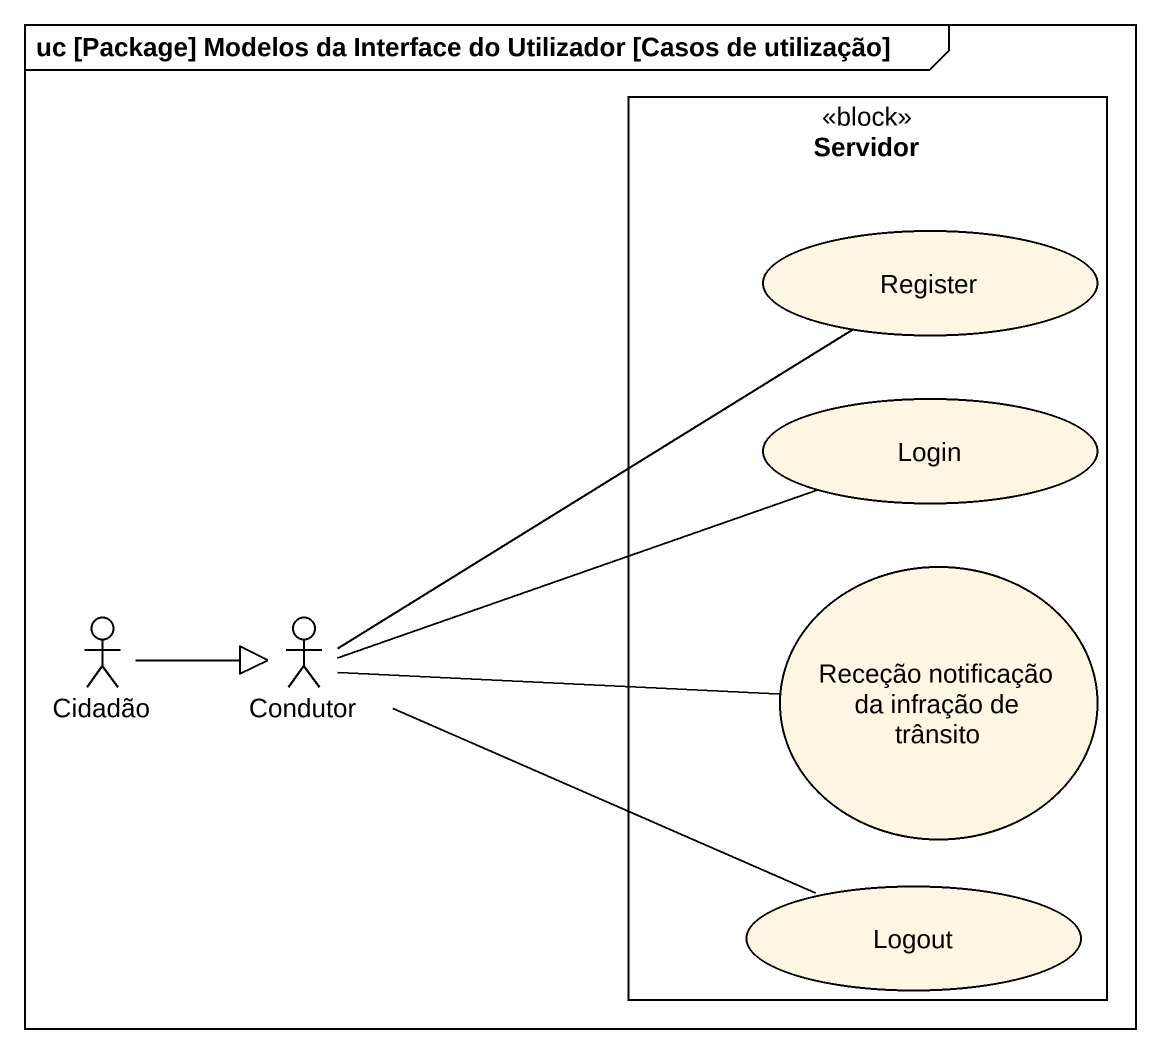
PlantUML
@startuml
mainframe uc [Package] Modelos da Interface do Utilizador [Casos de utilização]
rectangle Servidor <<block>> {
  usecase Register
  usecase Login
  usecase "Receção notificação da infração de trânsito" as Receção_notificação_da
  usecase Logout
}
actor Cidadão
actor Condutor
Cidadão -right-|> Condutor
Condutor -up- Register
Condutor -right- Login
Condutor -right- Receção_notificação_da
Condutor -right- Logout
@enduml
